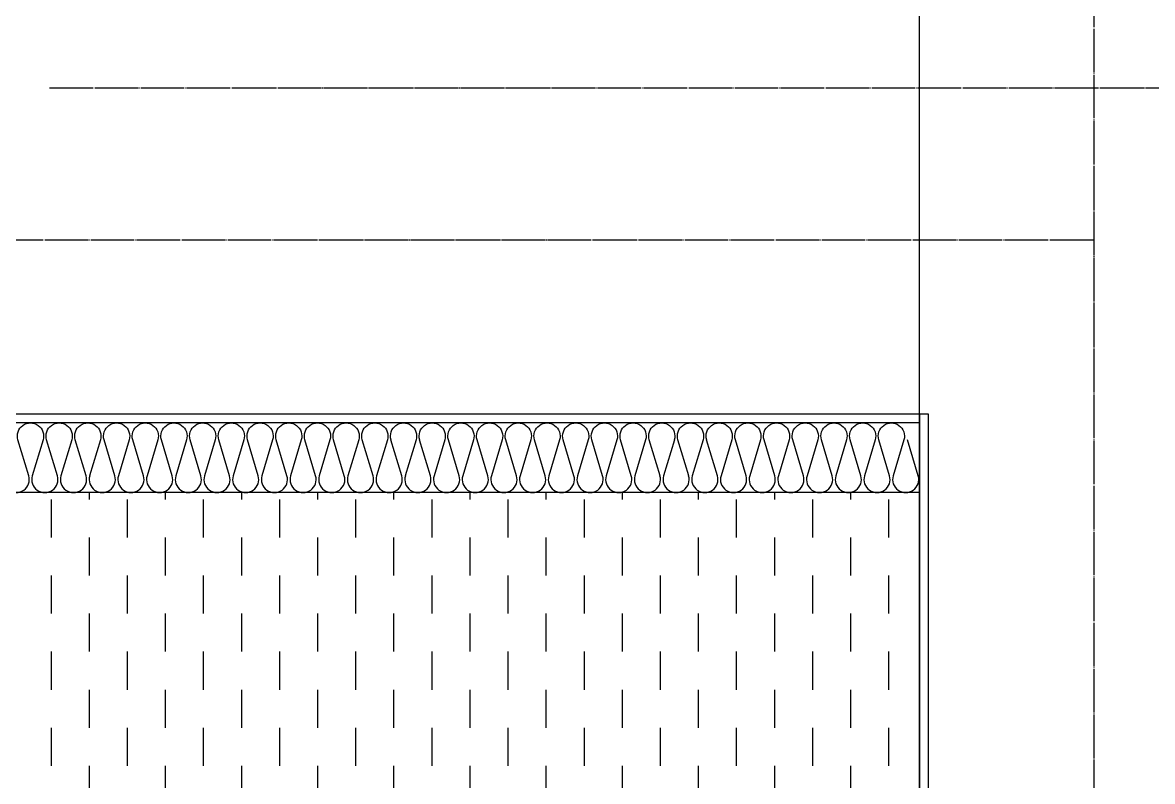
# Model space of a CAD drawing. Header units: millimetres. Extents: x 18456 to 179493, y -203649 to 469211.
# Drawn here: x 122673 to 123972, y 202044 to 202916 of the extents above; entities that cross this region are included whole.
import ezdxf

# ---------------------------------------------------------------- set-up
doc = ezdxf.new("R2010")
doc.units = ezdxf.units.MM
doc.linetypes.add('X-평면도(기본형)$0$CEN', pattern=[52.5, 50, -1, 0.5, -1])
for name, color, linetype, true_color in [('X-평면도(기본형)$0$CEN', 1, 'X-평면도(기본형)$0$CEN', 0xff0000), ('X-평면도(기본형)$0$INS', 9, 'Continuous', 0x808080), ('X-평면도(기본형)$0$INSUL', 9, 'Continuous', 0x808080), ('X-평면도(기본형)$0$W1', 2, 'Continuous', 0xffff00), ('X-평면도(기본형)$0$설비OPEN', 9, 'Continuous', 0x808080)]:
    doc.layers.add(name, color=color, linetype=linetype, true_color=true_color)

# ---------------------------------------------------------------- blocks, each defined once
blk = doc.blocks.new('X-평면도(기본형)$0$is')
at = {"layer": 'X-평면도(기본형)$0$INS'}
blk.add_line((0, 450), (0, 0), dxfattribs=at)
at = {"layer": 'X-평면도(기본형)$0$W1'}
blk.add_lwpolyline([(0, 0), (-10, 0), (-10, 450), (0, 450)], dxfattribs=at)
blk = doc.blocks.new('U162 (X-평면도(기본형)$0$ins-l)')
at = {"layer": 'X-평면도(기본형)$0$INSUL', "color": 8, "true_color": 0x808080}
for p, q in [((3107.7, 75.8), (3092.3, 24.2)), ((3128.3, 24.2), (3112.9, 75.8)), ((3148.9, 75.8), (3133.5, 24.2)), ((3169.6, 24.2), (3154.1, 75.8)), ((3190.2, 75.8), (3174.7, 24.2)), ((3210.8, 24.2), (3195.3, 75.8)), ((3231.4, 75.8), (3215.9, 24.2)), ((3252, 24.2), (3236.5, 75.8)), ((3272.6, 75.8), (3257.1, 24.2)), ((3293.2, 24.2), (3277.8, 75.8)), ((3313.8, 75.8), (3298.4, 24.2)), ((3334.4, 24.2), (3319, 75.8)), ((3355, 75.8), (3339.6, 24.2)), ((3375.7, 24.2), (3360.2, 75.8)), ((3396.3, 75.8), (3380.8, 24.2)), ((3416.9, 24.2), (3401.4, 75.8)), ((3437.5, 75.8), (3422, 24.2)), ((3458.1, 24.2), (3442.6, 75.8)), ((3478.7, 75.8), (3463.2, 24.2)), ((3499.3, 24.2), (3483.9, 75.8)), ((3519.9, 75.8), (3504.5, 24.2)), ((3540.5, 24.2), (3525.1, 75.8)), ((3561.1, 75.8), (3545.7, 24.2)), ((3581.8, 24.2), (3566.3, 75.8)), ((3602.4, 75.8), (3586.9, 24.2)), ((3623, 24.2), (3607.5, 75.8)), ((3643.6, 75.8), (3628.1, 24.2)), ((3664.2, 24.2), (3648.7, 75.8)), ((3684.8, 75.8), (3669.3, 24.2)), ((3705.4, 24.2), (3690, 75.8)), ((3726, 75.8), (3710.6, 24.2)), ((3746.6, 24.2), (3731.2, 75.8)), ((3767.2, 75.8), (3751.8, 24.2)), ((3787.9, 24.2), (3772.4, 75.8)), ((3808.5, 75.8), (3793, 24.2)), ((3829.1, 24.2), (3813.6, 75.8)), ((3849.7, 75.8), (3834.2, 24.2)), ((3870.3, 24.2), (3854.8, 75.8)), ((3890.9, 75.8), (3875.4, 24.2)), ((3911.5, 24.2), (3896.1, 75.8)), ((3932.1, 75.8), (3916.7, 24.2)), ((3952.7, 24.2), (3937.3, 75.8)), ((3973.3, 75.8), (3957.9, 24.2)), ((3993.9, 24.2), (3978.5, 75.8)), ((4014.6, 75.8), (3999.1, 24.2)), ((4035.2, 24.2), (4019.7, 75.8)), ((4055.8, 75.8), (4040.3, 24.2)), ((4076.4, 24.2), (4060.9, 75.8)), ((4097, 75.8), (4081.5, 24.2)), ((4117.6, 24.2), (4102.2, 75.8)), ((4138.2, 75.8), (4122.8, 24.2)), ((4158.8, 24.2), (4143.4, 75.8)), ((4179.4, 75.8), (4164, 24.2)), ((4200, 24.2), (4184.6, 75.8)), ((4220.7, 75.8), (4205.2, 24.2)), ((4241.3, 24.2), (4225.8, 75.8)), ((4261.9, 75.8), (4246.4, 24.2)), ((4282.5, 24.2), (4267, 75.8)), ((4303.1, 75.8), (4287.6, 24.2)), ((4323.7, 24.2), (4308.2, 75.8)), ((4344.3, 75.8), (4328.9, 24.2)), ((4364.9, 24.2), (4349.5, 75.8)), ((4385.5, 75.8), (4370.1, 24.2))]:
    blk.add_line(p, q, dxfattribs=at)
at = {"layer": 'X-평면도(기본형)$0$INSUL', "color": 8, "true_color": 0x808080, "extrusion": (0, 0, -1)}
for centre in [(-3089.7, 81.2), (-3130.9, 81.2), (-3172.1, 81.2), (-3213.4, 81.2), (-3254.6, 81.2), (-3295.8, 81.2), (-3337, 81.2), (-3378.2, 81.2), (-3419.4, 81.2), (-3460.7, 81.2), (-3501.9, 81.2), (-3543.1, 81.2), (-3584.3, 81.2), (-3625.5, 81.2), (-3666.8, 81.2), (-3708, 81.2), (-3749.2, 81.2), (-3790.4, 81.2), (-3831.6, 81.2), (-3872.9, 81.2), (-3914.1, 81.2), (-3955.3, 81.2), (-3996.5, 81.2), (-4037.7, 81.2), (-4079, 81.2), (-4120.2, 81.2), (-4161.4, 81.2), (-4202.6, 81.2), (-4243.8, 81.2), (-4285.1, 81.2), (-4326.3, 81.2), (-4367.5, 81.2)]:
    blk.add_arc(centre, 18.8, 343.3008, 196.6992, dxfattribs=at)
at = {"layer": 'X-평면도(기본형)$0$INSUL', "color": 8, "true_color": 0x808080}
for centre in [(3110.3, 18.8), (3151.5, 18.8), (3192.7, 18.8), (3234, 18.8), (3275.2, 18.8), (3316.4, 18.8), (3357.6, 18.8), (3398.8, 18.8), (3440.1, 18.8), (3481.3, 18.8), (3522.5, 18.8), (3563.7, 18.8), (3604.9, 18.8), (3646.2, 18.8), (3687.4, 18.8), (3728.6, 18.8), (3769.8, 18.8), (3811, 18.8), (3852.3, 18.8), (3893.5, 18.8), (3934.7, 18.8), (3975.9, 18.8), (4017.1, 18.8), (4058.4, 18.8), (4099.6, 18.8), (4140.8, 18.8), (4182, 18.8), (4223.2, 18.8), (4264.5, 18.8), (4305.7, 18.8), (4346.9, 18.8)]:
    blk.add_arc(centre, 18.8, 163.3008, 16.6992, dxfattribs=at)

msp = doc.modelspace()

# ---------------------------------------------------------------- hatches: boundary and pattern name
at = {"layer": 'X-평면도(기본형)$0$설비OPEN'}
h = msp.add_hatch(dxfattribs=at)
h.set_pattern_fill('DASH', color=256, scale=350, angle=270, style=0, pattern_type=2)
h.set_pattern_definition([(270, (-168537.757, -262388.453), (43.75, -43.75), [43.75, -43.75])])
h.paths.add_polyline_path([(122034.2, 201125.6), (122034.2, 202025.6), (123704.2, 202025.6), (123704.2, 202375.6), (120829.2, 202375.6), (120829.2, 201125.6)], flags=0)

# ---------------------------------------------------------------- linework, layer by layer
at = {"layer": 'X-평면도(기본형)$0$CEN'}
for p, q in [((123904.2, 203065.6), (123904.2, 192400.6)), ((122704.2, 202840.6), (126044.2, 202840.6)), ((123904.2, 202665.6), (116004.2, 202665.6))]:
    msp.add_line(p, q, dxfattribs=at)
at = {"layer": 'X-평면도(기본형)$0$INS'}
for p, q in [((123704.2, 202455.6), (120194.2, 202455.6)), ((123704.2, 202375.6), (120114.2, 202375.6))]:
    msp.add_line(p, q, dxfattribs=at)
at = {"layer": 'X-평면도(기본형)$0$W1'}
for p, q in [((123704.2, 193425.6), (123704.2, 204415.6)), ((123704.2, 202465.6), (120204.2, 202465.6))]:
    msp.add_line(p, q, dxfattribs=at)
at = {"layer": 'X-평면도(기본형)$0$설비OPEN'}
msp.add_lwpolyline([(122034.2, 201125.6), (122034.2, 202025.6), (123704.2, 202025.6), (123704.2, 202375.6), (120829.2, 202375.6), (120829.2, 201125.6)], close=True, dxfattribs=at)

# ---------------------------------------------------------------- block references
at = {"layer": 'X-평면도(기본형)$0$INSUL', "xscale": -0.7999999999999996, "yscale": 0.7999999999999996, "zscale": 0.7999999999999996, "rotation": 180}
msp.add_blockref('U162 (X-평면도(기본형)$0$ins-l)', (120194.2, 202455.6), dxfattribs=at)
at = {"layer": 'X-평면도(기본형)$0$W1', "xscale": -1}
msp.add_blockref('X-평면도(기본형)$0$is', (123704.2, 202015.6), dxfattribs=at)

doc.saveas('drawing.dxf')
